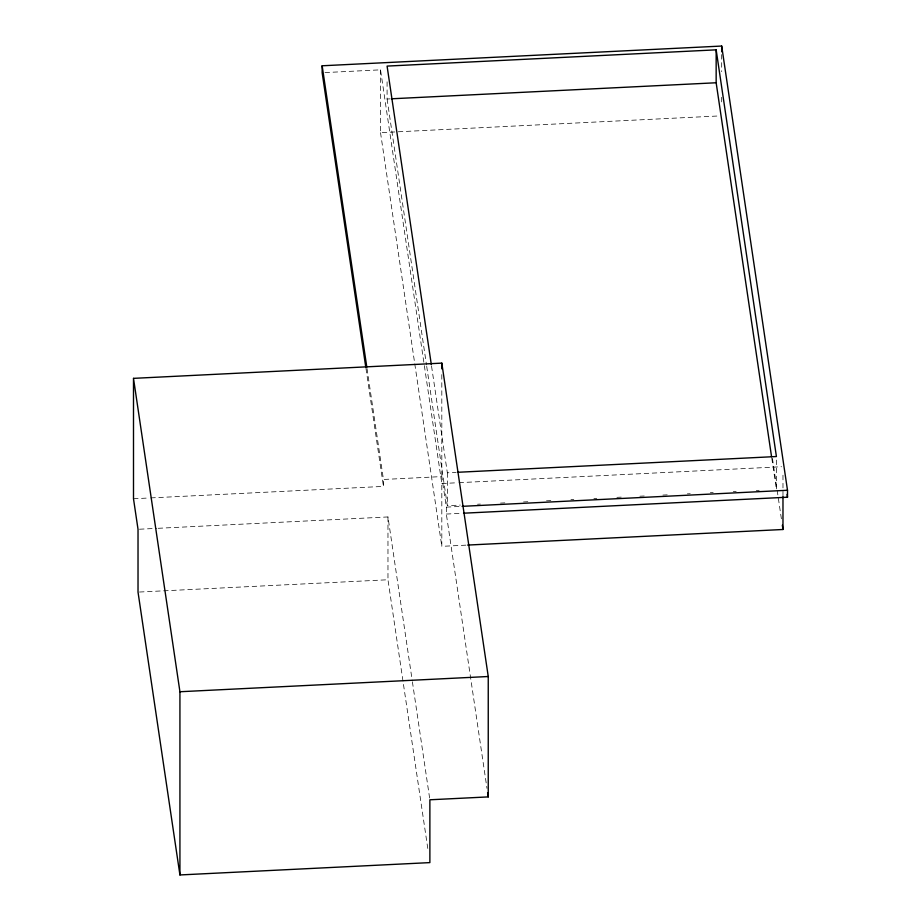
<?xml version="1.0" encoding="UTF-8"?>
<svg xmlns="http://www.w3.org/2000/svg" width="921" height="921" viewBox="0 0 921 921"><rect width="100%" height="100%" fill="white"/><g stroke="black" fill="none" stroke-linecap="round" stroke-linejoin="round"><path stroke-width="0.69" stroke-dasharray="4.61 3.45" d="M324.998 72.575L380.523 69.835L441.815 483.525L441.815 546.337L466.187 545.14M387.085 81.831L387.085 99.008L389.963 98.869M380.523 69.835L380.523 132.659L718.817 115.954M431.546 366.144L447.353 472.795L455.964 472.369M367.019 368.584L383.447 479.473L441.815 476.583L446.34 507.126L446.34 514.056L486.99 788.376M133.499 498.756L149.294 497.973M150.733 497.904L383.447 486.403L383.447 479.473M441.815 483.525L457.587 482.742M459.015 482.673L781.549 466.74M426.699 366.351L447.353 505.71L460.281 505.076M477.527 504.224L480.394 504.086M500.517 503.085L504.823 502.878M523.508 501.957L527.814 501.738M546.498 500.817L550.804 500.61M570.928 499.608L573.806 499.47M593.918 498.48L596.796 498.33M616.909 497.34L621.226 497.133M639.899 496.2L644.216 495.993M662.89 495.072L667.207 494.853M687.319 493.863L690.197 493.725M710.31 492.723L713.188 492.585M733.3 491.595L736.178 491.446M756.302 490.456L759.169 490.317M446.34 507.126L462.112 506.343M139.462 529.218L156.697 528.366M158.136 528.297L387.971 516.946L412.194 680.4M446.34 514.056L462.112 513.285M139.462 592.03L387.971 579.758L428.196 851.234M772.443 458.416L781.71 520.964M771.775 458.174L776.415 489.465L776.415 456.54M387.085 99.008L426.492 364.935M380.523 132.659L441.815 546.337M365.971 368.412L383.447 486.403M412.401 681.816L429.877 799.785M782.977 475.236L782.977 496.661M721.684 54.592L721.684 71.677M721.684 97.304L721.684 104.418M447.353 472.795L447.353 505.71M441.815 374.617L441.815 476.583M387.971 516.946L387.971 579.758"/><path stroke-width="1.38" d="M365.752 366.995L322.154 72.724L322.154 65.782L721.684 46.05L787.501 490.271L787.501 497.213L463.539 513.204M457.403 472.3L776.415 456.54L716.158 49.838L387.085 66.093L431.339 364.716M391.402 98.8L716.158 82.763L771.568 456.758M133.499 378.358L441.815 363.127L488.245 676.509L488.245 796.907L429.877 799.785L429.877 862.609L179.929 874.95L138.023 592.111L138.023 529.287L133.499 498.756L133.499 378.358L179.929 691.74L179.929 874.95M462.112 506.343L787.501 490.271M467.615 545.071L782.977 529.494L782.977 496.661M179.929 691.74L488.245 676.509M787.098 494.439L787.501 497.213M782.343 525.223L782.977 529.494M487.612 792.636L488.245 796.907M322.154 65.782L366.811 367.157M721.684 46.05L721.684 51.749M716.158 49.838L716.158 82.763M441.815 363.127L441.815 368.872"/></g></svg>
